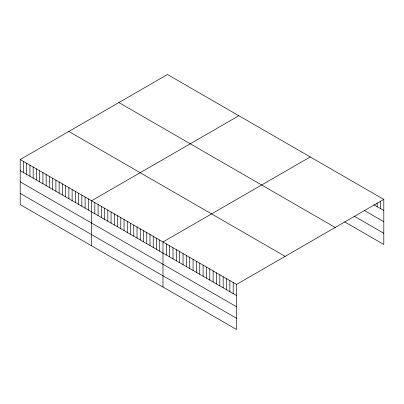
<?xml version="1.0" encoding="UTF-8"?>
<svg xmlns="http://www.w3.org/2000/svg" width="404" height="404" viewBox="0 0 404 404"><rect width="100%" height="100%" fill="white"/><g stroke="black" fill="none" stroke-linecap="round" stroke-linejoin="round"><path stroke-width="0.61" d="M20.2 159.529L236.532 284.426L236.532 329.497L20.2 204.596L20.2 159.529L167.468 74.503L383.8 199.404L383.8 244.471L344.637 221.862M238.86 115.721L91.592 200.743L91.592 245.814M310.247 156.939L162.979 241.961L162.979 287.032M236.532 284.426L383.8 199.404M373.771 204.717L383.8 210.509M364.216 210.408L383.8 221.715M354.187 216.165L383.8 233.265M118.872 102.56L335.204 227.462M68.796 131.472L285.128 256.368M20.2 170.634L236.532 295.531M20.2 181.84L236.532 306.742M20.2 193.39L236.532 318.286M380.457 201.172L380.457 208.58M377.114 202.944L377.114 206.646M233.189 282.497L233.189 293.602M229.846 280.568L229.846 291.673M226.503 278.634L226.503 289.744M223.159 276.705L223.159 287.81M219.816 274.776L219.816 285.881M216.473 272.846L216.473 283.951M213.13 270.912L213.13 282.022M209.787 268.983L209.787 280.088M206.444 267.054L206.444 278.159M203.101 265.125L203.101 276.23M199.758 263.196L199.758 274.301M196.415 261.262L196.415 272.372M193.067 259.333L193.067 270.438M189.723 257.404L189.723 268.509M186.38 255.474L186.38 266.579M183.037 253.54L183.037 264.65M179.694 251.611L179.694 262.716M176.351 249.682L176.351 260.787M173.008 247.753L173.008 258.858M169.665 245.824L169.665 256.929M166.322 243.89L166.322 254.995M159.737 240.087L159.737 251.192M156.489 238.214L156.489 249.319M153.242 236.34L153.242 247.445M150 234.466L150 245.571M146.753 232.593L146.753 243.698M143.511 230.719L143.511 241.824M140.264 228.846L140.264 239.951M137.022 226.972L137.022 238.077M133.774 225.099L133.774 236.204M130.527 223.225L130.527 234.33M127.285 221.352L127.285 232.457M124.038 219.478L124.038 230.583M120.796 217.605L120.796 228.709M117.549 215.731L117.549 226.836M114.307 213.857L114.307 224.962M111.06 211.984L111.06 223.094M107.812 210.11L107.812 221.22M104.57 208.237L104.57 219.347M101.323 206.363L101.323 217.473M98.081 204.49L98.081 215.6M94.834 202.616L94.834 213.726M88.345 198.869L88.345 209.979M85.098 196.995L85.098 208.105M81.855 195.122L81.855 206.232M78.608 193.248L78.608 204.358M75.366 191.375L75.366 202.485M72.119 189.501L72.119 200.611M68.877 187.633L68.877 198.738M65.63 185.759L65.63 196.864M62.383 183.886L62.383 194.991M59.141 182.012L59.141 193.117M55.893 180.139L55.893 191.243M52.651 178.265L52.651 189.37M49.404 176.391L49.404 187.496M46.162 174.518L46.162 185.623M42.915 172.644L42.915 183.749M39.668 170.771L39.668 181.876M36.426 168.897L36.426 180.002M33.178 167.024L33.178 178.129M29.936 165.15L29.936 176.255M26.689 163.277L26.689 174.382M23.447 161.403L23.447 172.508"/></g></svg>
